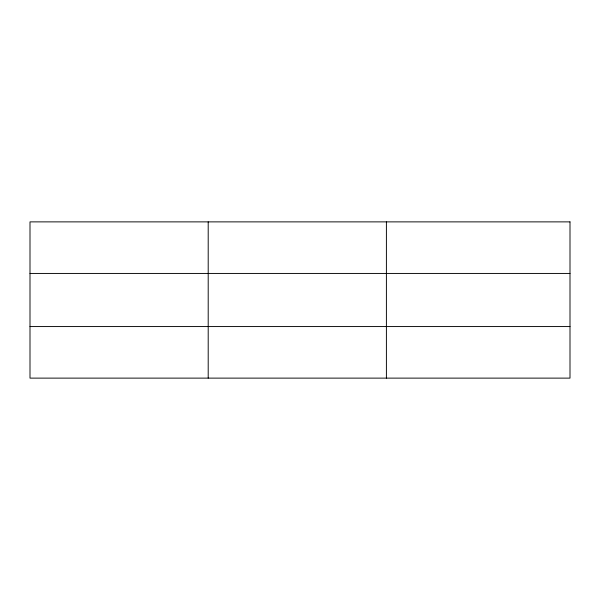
<?xml version="1.0" encoding="UTF-8"?>
<svg xmlns="http://www.w3.org/2000/svg" width="600" height="600" viewBox="0 0 600 600"><rect width="100%" height="100%" fill="white"/><g stroke="black" fill="none" stroke-linecap="round" stroke-linejoin="round"><path stroke-width="0.9" d="M208.2 378.12L208.2 221.88M386.4 378.12L386.4 221.88M30 273.435L570 273.435M30 326.565L570 326.565M570 221.88L570 378.12L30 378.12L30 221.88L570 221.88"/></g></svg>
